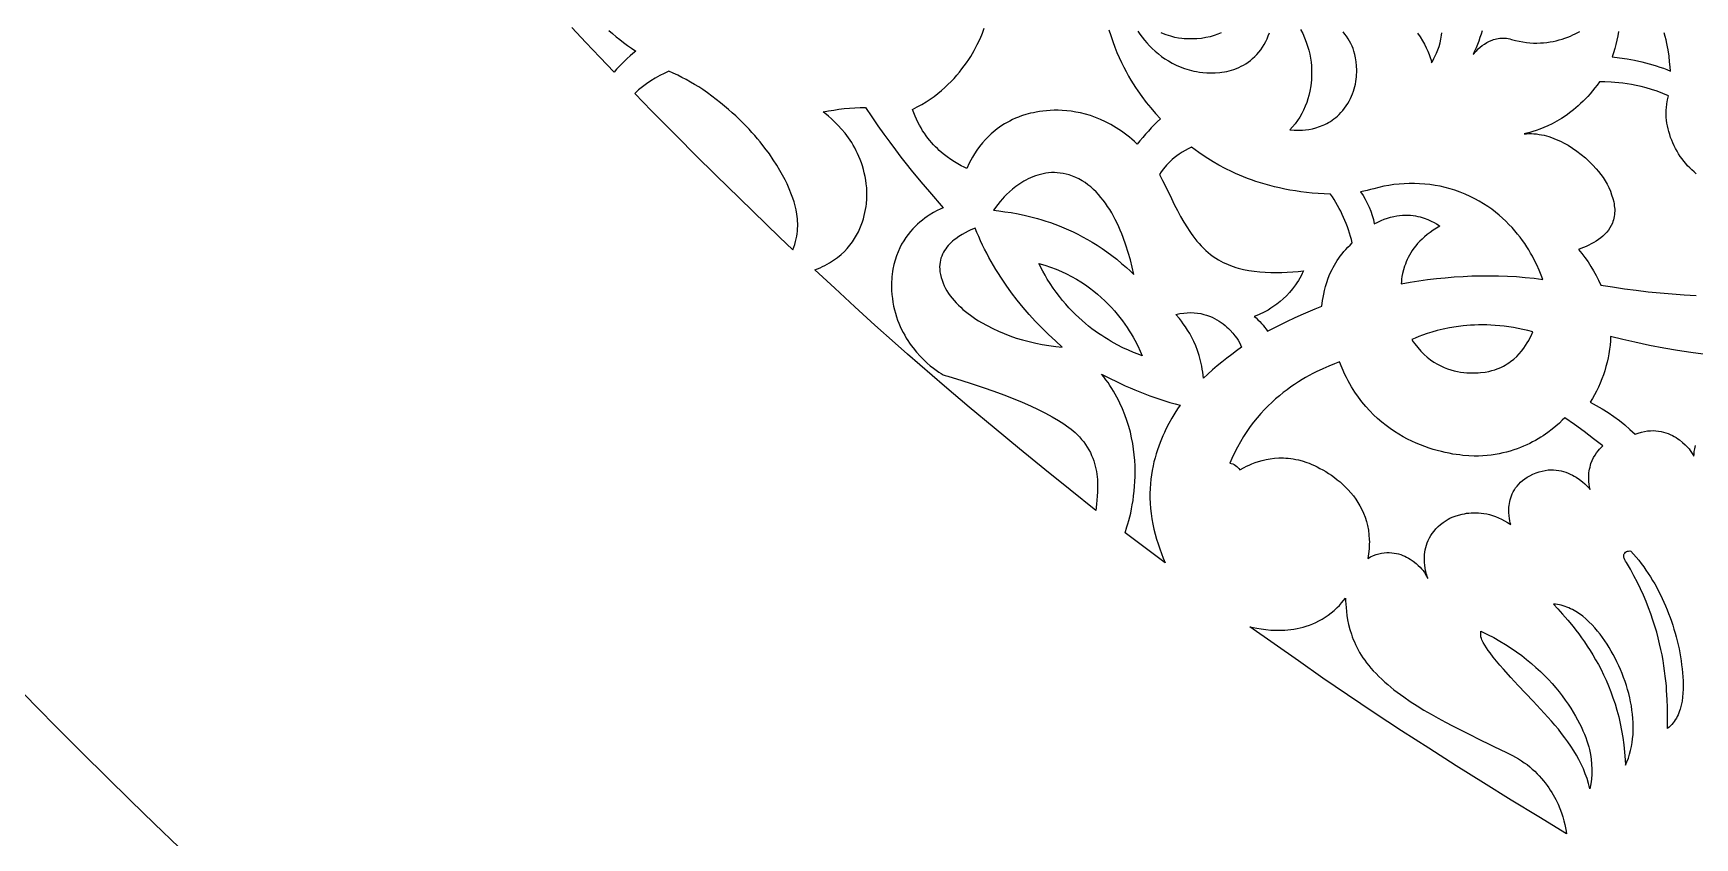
# Model space of a CAD drawing. Extents: x -570 to 570, y -570 to 570.
# Drawn here: x -408.2 to -233.3, y -411.9 to -327.3 of the extents above; entities that cross this region are included whole.
import ezdxf

# ---------------------------------------------------------------- set-up
doc = ezdxf.new("R2010")
doc.units = 0
doc.layers.add('LAYER_1', color=18, linetype='CONTINUOUS')
doc.layers.add('LAYER_2', color=174, linetype='CONTINUOUS')

msp = doc.modelspace()

# ---------------------------------------------------------------- linework, layer by layer
at = {"layer": 'LAYER_1'}
for points in [[(-347.64, -326.97), (-347.26, -327.3), (-346.88, -327.62), (-346.49, -327.93), (-346.09, -328.23), (-345.68, -328.53), (-345.24, -328.84), (-344.79, -329.14), (-345.1, -329.39), (-345.4, -329.65), (-345.7, -329.91), (-345.99, -330.18), (-346.28, -330.46), (-346.56, -330.75), (-346.83, -331.04), (-347.09, -331.34), (-348.58, -329.78), (-350.06, -328.22), (-351.53, -326.64)], [(-295, -326.89), (-294.8, -327.51), (-294.59, -328.12), (-294.37, -328.71), (-294.14, -329.27), (-293.9, -329.81), (-293.66, -330.33), (-293.41, -330.83), (-293.16, -331.3), (-292.92, -331.76), (-292.67, -332.18), (-292.43, -332.58), (-292.19, -332.96), (-291.95, -333.31), (-291.51, -333.93), (-291.05, -334.54), (-290.57, -335.12), (-290.08, -335.7), (-289.57, -336.27), (-289.9, -336.58), (-290.21, -336.9), (-290.53, -337.22), (-290.83, -337.55), (-291.13, -337.88), (-291.43, -338.23), (-291.72, -338.57), (-292, -338.92), (-292.28, -338.67), (-292.56, -338.42), (-292.83, -338.19), (-293.11, -337.97), (-293.39, -337.77), (-293.67, -337.57), (-293.95, -337.38), (-294.23, -337.2), (-294.5, -337.03), (-294.78, -336.88), (-295.05, -336.73), (-295.33, -336.59), (-295.87, -336.34), (-296.41, -336.12), (-296.93, -335.93), (-297.45, -335.78), (-297.97, -335.65), (-298.47, -335.55), (-298.95, -335.47), (-299.43, -335.41), (-299.89, -335.38), (-300.34, -335.36), (-300.76, -335.37), (-301.18, -335.38), (-301.57, -335.41), (-301.95, -335.45), (-302.3, -335.5), (-302.63, -335.55), (-302.94, -335.62), (-303.23, -335.68), (-303.72, -335.81), (-304.1, -335.93), (-304.37, -336.03), (-304.51, -336.08), (-304.83, -336.21), (-305.13, -336.35), (-305.43, -336.5), (-305.71, -336.65), (-305.98, -336.81), (-306.25, -336.98), (-306.5, -337.14), (-306.74, -337.32), (-306.97, -337.5), (-307.19, -337.68), (-307.4, -337.86), (-307.6, -338.05), (-307.97, -338.43), (-308.31, -338.81), (-308.61, -339.19), (-308.89, -339.57), (-309.13, -339.94), (-309.34, -340.29), (-309.53, -340.63), (-309.69, -340.94), (-309.94, -341.49), (-310.22, -341.36), (-310.54, -341.2), (-310.88, -341.01), (-311.25, -340.79), (-311.63, -340.54), (-312.03, -340.26), (-312.44, -339.94), (-312.85, -339.59), (-313.05, -339.4), (-313.26, -339.2), (-313.46, -338.99), (-313.66, -338.77), (-313.85, -338.54), (-314.05, -338.3), (-314.24, -338.05), (-314.42, -337.79), (-314.6, -337.52), (-314.77, -337.23), (-314.94, -336.94), (-315.1, -336.63), (-315.25, -336.31), (-315.39, -335.98), (-315.53, -335.63), (-315.65, -335.28), (-315.16, -335.02), (-314.69, -334.75), (-314.24, -334.48), (-313.81, -334.19), (-313.4, -333.9), (-313.01, -333.6), (-312.63, -333.29), (-312.27, -332.98), (-311.93, -332.66), (-311.6, -332.34), (-311.29, -332.01), (-311, -331.68), (-310.72, -331.35), (-310.46, -331.02), (-310.21, -330.69), (-309.97, -330.36), (-309.75, -330.03), (-309.54, -329.7), (-309.35, -329.38), (-309.17, -329.06), (-309, -328.74), (-308.84, -328.43), (-308.55, -327.83), (-308.31, -327.26), (-308.11, -326.73)], [(-291.94, -327.05), (-291.72, -327.36), (-291.49, -327.67), (-291.25, -327.98), (-290.98, -328.28), (-290.71, -328.58), (-290.42, -328.87), (-290.11, -329.15), (-289.78, -329.43), (-289.44, -329.69), (-289.08, -329.94), (-288.71, -330.17), (-288.31, -330.4), (-287.9, -330.6), (-287.47, -330.79), (-287.02, -330.96), (-286.54, -331.11), (-286.05, -331.25), (-285.78, -331.3), (-285.46, -331.36), (-285.09, -331.4), (-284.69, -331.43), (-284.26, -331.44), (-283.8, -331.43), (-283.32, -331.39), (-283.08, -331.36), (-282.83, -331.32), (-282.58, -331.27), (-282.32, -331.21), (-282.07, -331.14), (-281.82, -331.06), (-281.56, -330.96), (-281.31, -330.86), (-281.06, -330.74), (-280.81, -330.61), (-280.57, -330.46), (-280.33, -330.3), (-280.09, -330.12), (-279.86, -329.93), (-279.63, -329.72), (-279.41, -329.5), (-279.2, -329.25), (-279, -328.99), (-278.81, -328.72), (-278.64, -328.43), (-278.48, -328.14), (-278.33, -327.84), (-278.2, -327.53), (-278.08, -327.21)], [(-274.82, -326.86), (-274.58, -327.3), (-274.38, -327.75), (-274.2, -328.18), (-274.06, -328.62), (-273.93, -329.05), (-273.83, -329.47), (-273.76, -329.89), (-273.7, -330.3), (-273.67, -330.7), (-273.65, -331.08), (-273.64, -331.45), (-273.65, -331.81), (-273.67, -332.16), (-273.7, -332.48), (-273.74, -332.79), (-273.83, -333.34), (-273.93, -333.81), (-274.03, -334.17), (-274.15, -334.56), (-274.31, -334.95), (-274.49, -335.34), (-274.69, -335.71), (-274.9, -336.08), (-275.14, -336.44), (-275.39, -336.78), (-275.65, -337.12), (-275.93, -337.44), (-275.47, -337.47), (-275.21, -337.47), (-274.91, -337.47), (-274.6, -337.45), (-274.27, -337.42), (-273.92, -337.38), (-273.56, -337.31), (-273.19, -337.21), (-272.81, -337.09), (-272.43, -336.94), (-272.24, -336.85), (-272.05, -336.76), (-271.86, -336.65), (-271.67, -336.53), (-271.48, -336.41), (-271.29, -336.27), (-271.11, -336.12), (-270.93, -335.97), (-270.75, -335.8), (-270.57, -335.61), (-270.36, -335.38), (-270.17, -335.13), (-269.99, -334.89), (-269.83, -334.64), (-269.68, -334.39), (-269.55, -334.14), (-269.43, -333.88), (-269.33, -333.63), (-269.23, -333.37), (-269.15, -333.11), (-269.09, -332.86), (-269.03, -332.61), (-268.98, -332.35), (-268.95, -332.1), (-268.92, -331.86), (-268.9, -331.61), (-268.89, -331.38), (-268.89, -331.14), (-268.91, -330.69), (-268.95, -330.25), (-269.02, -329.85), (-269.09, -329.48), (-269.18, -329.15), (-269.28, -328.85), (-269.38, -328.61), (-269.5, -328.34), (-269.64, -328.08), (-269.79, -327.83), (-269.96, -327.58), (-270.14, -327.34), (-270.33, -327.11)], [(-255.69, -326.99), (-255.8, -327.36), (-255.93, -327.72), (-256.05, -328.09), (-256.19, -328.45), (-256.33, -328.81), (-256.48, -329.16), (-256.64, -329.51), (-256.54, -329.38), (-256.41, -329.23), (-256.26, -329.07), (-256.09, -328.9), (-255.89, -328.73), (-255.68, -328.56), (-255.44, -328.39), (-255.19, -328.23), (-254.92, -328.09), (-254.63, -327.97), (-254.48, -327.92), (-254.32, -327.87), (-254.17, -327.83), (-254, -327.8), (-253.84, -327.78), (-253.67, -327.76), (-253.5, -327.76), (-253.32, -327.77), (-253.14, -327.78), (-252.96, -327.81), (-252.77, -327.85), (-252.59, -327.9), (-252.19, -328.01), (-251.8, -328.1), (-251.41, -328.17), (-251.03, -328.23), (-250.65, -328.27), (-250.28, -328.29), (-249.92, -328.29), (-249.56, -328.28), (-249.21, -328.26), (-248.87, -328.22), (-248.53, -328.17), (-248.2, -328.11), (-247.88, -328.04), (-247.57, -327.96), (-247.27, -327.87), (-246.97, -327.77), (-246.68, -327.66), (-246.4, -327.55), (-246.14, -327.43), (-245.88, -327.31), (-245.39, -327.06)], [(-241.33, -327.08), (-241.4, -327.54), (-241.5, -327.99), (-241.6, -328.44), (-241.72, -328.88), (-241.85, -329.32), (-242, -329.75), (-241.21, -329.83), (-240.43, -329.95), (-239.65, -330.09), (-238.88, -330.26), (-238.11, -330.46), (-237.73, -330.57), (-237.35, -330.69), (-236.97, -330.82), (-236.6, -330.95), (-236.23, -331.09), (-235.87, -331.24), (-235.9, -330.79), (-235.95, -330.26), (-236.01, -329.67), (-236.11, -329.02), (-236.17, -328.68), (-236.24, -328.32), (-236.32, -327.96), (-236.41, -327.6), (-236.51, -327.22)], [(-283.15, -327.21), (-283.53, -327.36), (-283.92, -327.5), (-284.34, -327.62), (-284.78, -327.72), (-285.24, -327.8), (-285.73, -327.84), (-286.23, -327.86), (-286.5, -327.86), (-286.76, -327.85), (-287.05, -327.84), (-287.31, -327.81), (-287.65, -327.77), (-288.04, -327.69), (-288.48, -327.58), (-288.72, -327.5), (-288.97, -327.42), (-289.23, -327.33), (-289.49, -327.22)], [(-262.5, -327.26), (-262.21, -327.65), (-261.97, -328.04), (-261.75, -328.42), (-261.57, -328.8), (-261.41, -329.16), (-261.27, -329.5), (-261.16, -329.81), (-261.07, -330.1), (-261.01, -330.36), (-260.89, -330.15), (-260.76, -329.92), (-260.62, -329.64), (-260.49, -329.34), (-260.36, -329.01), (-260.23, -328.66), (-260.12, -328.27), (-260.03, -327.87), (-259.97, -327.45), (-259.94, -327.23)], [(-233.14, -342.04), (-233.38, -341.85), (-233.61, -341.65), (-233.83, -341.44), (-234.05, -341.22), (-234.25, -340.98), (-234.45, -340.74), (-234.64, -340.48), (-234.83, -340.22), (-235, -339.95), (-235.17, -339.68), (-235.32, -339.39), (-235.47, -339.1), (-235.6, -338.81), (-235.72, -338.52), (-235.84, -338.22), (-235.94, -337.92), (-236.03, -337.61), (-236.11, -337.31), (-236.18, -337.01), (-236.23, -336.71), (-236.27, -336.41), (-236.3, -336.12), (-236.32, -335.83), (-236.32, -335.54), (-236.31, -335.32), (-236.29, -335.11), (-236.24, -334.68), (-236.16, -334.25), (-236.06, -333.83), (-236.67, -333.59), (-237.27, -333.37), (-237.84, -333.18), (-238.4, -333.02), (-238.94, -332.88), (-239.46, -332.76), (-239.96, -332.66), (-240.43, -332.58), (-240.88, -332.52), (-241.31, -332.47), (-241.72, -332.44), (-242.1, -332.41), (-242.77, -332.38), (-243.34, -332.38), (-243.58, -332.71), (-243.82, -333.02), (-244.06, -333.33), (-244.31, -333.62), (-244.56, -333.9), (-244.81, -334.17), (-245.06, -334.42), (-245.32, -334.67), (-245.57, -334.9), (-245.83, -335.12), (-246.08, -335.33), (-246.34, -335.53), (-246.84, -335.9), (-247.34, -336.23), (-247.83, -336.52), (-248.31, -336.78), (-248.77, -337), (-249.2, -337.19), (-249.62, -337.36), (-250, -337.5), (-250.35, -337.61), (-250.67, -337.7), (-250.98, -337.78), (-251.28, -337.85), (-251.02, -337.83), (-250.76, -337.82), (-250.49, -337.82), (-250.23, -337.84), (-249.96, -337.86), (-249.7, -337.9), (-249.44, -337.94), (-249.17, -338), (-248.91, -338.07), (-248.65, -338.14), (-248.39, -338.23), (-248.13, -338.32), (-247.88, -338.43), (-247.63, -338.54), (-247.37, -338.65), (-247.12, -338.78), (-246.64, -339.05), (-246.16, -339.35), (-245.7, -339.67), (-245.25, -340.01), (-244.82, -340.37), (-244.42, -340.75), (-244.03, -341.13), (-243.67, -341.52), (-243.43, -341.81), (-243.19, -342.12), (-242.96, -342.45), (-242.75, -342.79), (-242.54, -343.14), (-242.36, -343.51), (-242.19, -343.88), (-242.05, -344.26), (-241.93, -344.64), (-241.83, -345.02), (-241.8, -345.21), (-241.77, -345.41), (-241.75, -345.6), (-241.73, -345.79), (-241.73, -345.98), (-241.74, -346.16), (-241.75, -346.35), (-241.77, -346.54), (-241.81, -346.72), (-241.85, -346.9), (-241.91, -347.08), (-241.97, -347.25), (-242.09, -347.51), (-242.23, -347.75), (-242.39, -347.98), (-242.57, -348.2), (-242.77, -348.41), (-242.98, -348.61), (-243.2, -348.79), (-243.44, -348.97), (-243.69, -349.14), (-243.94, -349.29), (-244.2, -349.43), (-244.47, -349.57), (-244.74, -349.69), (-245.01, -349.81), (-245.28, -349.91), (-245.55, -350.01), (-245.2, -350.44), (-244.86, -350.88), (-244.54, -351.33), (-244.23, -351.8), (-243.95, -352.28), (-243.68, -352.77), (-243.43, -353.26), (-243.19, -353.77), (-241.95, -353.96), (-240.71, -354.15), (-239.46, -354.31), (-238.2, -354.46), (-236.95, -354.59), (-235.69, -354.7), (-234.43, -354.8), (-233.17, -354.87)], [(-232.4, -361.05), (-233.73, -360.87), (-235.12, -360.66), (-236.56, -360.4), (-238.06, -360.11), (-238.84, -359.95), (-239.62, -359.78), (-240.89, -359.48), (-242.16, -359.17), (-242.18, -359.62), (-242.22, -360.08), (-242.28, -360.53), (-242.35, -360.99), (-242.43, -361.44), (-242.53, -361.89), (-242.65, -362.34), (-242.77, -362.78), (-242.92, -363.22), (-243.08, -363.65), (-243.25, -364.08), (-243.44, -364.5), (-243.64, -364.92), (-243.85, -365.32), (-244.08, -365.72), (-244.32, -366.1), (-243.68, -366.44), (-243.05, -366.8), (-242.43, -367.19), (-241.83, -367.6), (-241.24, -368.03), (-240.67, -368.49), (-240.12, -368.96), (-239.59, -369.46), (-239.25, -369.34), (-238.91, -369.24), (-238.59, -369.17), (-238.28, -369.12), (-237.97, -369.1), (-237.67, -369.09), (-237.39, -369.1), (-237.11, -369.13), (-236.85, -369.18), (-236.59, -369.24), (-236.34, -369.31), (-236.11, -369.39), (-235.88, -369.49), (-235.66, -369.59), (-235.46, -369.7), (-235.26, -369.82), (-235.08, -369.94), (-234.9, -370.06), (-234.59, -370.32), (-234.32, -370.57), (-234.09, -370.8), (-233.9, -371.01), (-233.77, -371.19), (-233.63, -371.38), (-233.51, -371.59), (-233.4, -371.79), (-233.38, -371.54), (-233.35, -371.3), (-233.31, -371), (-233.23, -370.65)]]:
    msp.add_lwpolyline(points, dxfattribs=at)
for points in [[(-328.26, -350.06), (-328.15, -349.77), (-328.06, -349.48), (-327.98, -349.19), (-327.91, -348.91), (-327.86, -348.63), (-327.81, -348.36), (-327.78, -348.08), (-327.76, -347.82), (-327.75, -347.55), (-327.75, -347.3), (-327.76, -347.04), (-327.77, -346.79), (-327.83, -346.31), (-327.91, -345.85), (-328.01, -345.41), (-328.12, -345), (-328.25, -344.61), (-328.39, -344.25), (-328.65, -343.62), (-328.88, -343.12), (-329.09, -342.69), (-329.34, -342.21), (-329.63, -341.69), (-329.96, -341.15), (-330.32, -340.57), (-330.74, -339.96), (-331.2, -339.34), (-331.71, -338.69), (-331.98, -338.36), (-332.27, -338.02), (-332.57, -337.69), (-332.88, -337.35), (-333.21, -337), (-333.55, -336.66), (-333.9, -336.31), (-334.27, -335.96), (-334.65, -335.62), (-335.05, -335.27), (-335.46, -334.92), (-335.89, -334.57), (-336.33, -334.22), (-336.79, -333.88), (-337.26, -333.54), (-337.75, -333.19), (-338.17, -332.91), (-338.61, -332.65), (-339.04, -332.39), (-339.49, -332.14), (-339.94, -331.9), (-340.39, -331.68), (-340.85, -331.46), (-341.31, -331.25), (-341.8, -331.48), (-342.28, -331.72), (-342.75, -331.99), (-343.21, -332.27), (-343.66, -332.57), (-344.09, -332.89), (-344.51, -333.23), (-344.91, -333.59), (-344.03, -334.5), (-343.13, -335.43), (-341.92, -336.67), (-340.39, -338.21), (-338.55, -340.05), (-336.38, -342.2), (-333.88, -344.63), (-331.08, -347.35), (-329.67, -348.71)], [(-296.38, -377.48), (-299.06, -375.33), (-301.73, -373.17), (-304.39, -371), (-307.05, -368.81), (-309.69, -366.61), (-312.31, -364.4), (-313.61, -363.28), (-314.91, -362.16), (-316.2, -361.03), (-317.49, -359.89), (-319.62, -357.97), (-321.73, -356.04), (-323.84, -354.1), (-325.94, -352.17), (-325.66, -352.06), (-325.39, -351.94), (-325.13, -351.82), (-324.88, -351.7), (-324.64, -351.57), (-324.41, -351.44), (-324.18, -351.3), (-323.97, -351.16), (-323.76, -351.01), (-323.56, -350.86), (-323.19, -350.55), (-322.84, -350.24), (-322.53, -349.91), (-322.25, -349.57), (-321.99, -349.22), (-321.76, -348.88), (-321.55, -348.52), (-321.36, -348.17), (-321.2, -347.82), (-321.06, -347.47), (-320.93, -347.12), (-320.83, -346.78), (-320.74, -346.45), (-320.67, -346.12), (-320.61, -345.81), (-320.56, -345.51), (-320.52, -345.22), (-320.48, -344.7), (-320.46, -344.25), (-320.47, -343.9), (-320.49, -343.53), (-320.53, -343.12), (-320.59, -342.72), (-320.66, -342.33), (-320.74, -341.95), (-320.83, -341.59), (-320.93, -341.23), (-321.05, -340.89), (-321.17, -340.55), (-321.3, -340.23), (-321.45, -339.92), (-321.59, -339.62), (-321.75, -339.32), (-321.91, -339.04), (-322.07, -338.77), (-322.24, -338.51), (-322.41, -338.26), (-322.77, -337.79), (-323.13, -337.35), (-323.48, -336.96), (-323.84, -336.6), (-324.18, -336.28), (-324.5, -336), (-325.06, -335.54), (-324.51, -335.43), (-323.96, -335.34), (-323.41, -335.26), (-322.85, -335.19), (-322.29, -335.14), (-321.73, -335.1), (-321.17, -335.08), (-320.62, -335.07), (-319.95, -336.05), (-319.3, -336.99), (-318.67, -337.88), (-318.06, -338.73), (-317.46, -339.53), (-316.88, -340.29), (-316.33, -341), (-315.79, -341.67), (-314.79, -342.9), (-313.89, -343.96), (-312.44, -345.63), (-312.77, -345.78), (-313.08, -345.93), (-313.46, -346.14), (-313.9, -346.4), (-314.13, -346.56), (-314.37, -346.74), (-314.62, -346.93), (-314.88, -347.13), (-315.13, -347.36), (-315.39, -347.6), (-315.64, -347.86), (-315.89, -348.14), (-316.13, -348.44), (-316.37, -348.76), (-316.59, -349.1), (-316.81, -349.47), (-317.01, -349.85), (-317.19, -350.25), (-317.36, -350.68), (-317.5, -351.13), (-317.63, -351.6), (-317.73, -352.1), (-317.77, -352.35), (-317.8, -352.62), (-317.83, -352.89), (-317.85, -353.16), (-317.87, -353.44), (-317.87, -353.73), (-317.87, -354.02), (-317.86, -354.33), (-317.83, -354.75), (-317.78, -355.17), (-317.72, -355.58), (-317.65, -355.98), (-317.56, -356.36), (-317.46, -356.74), (-317.35, -357.1), (-317.23, -357.45), (-317.1, -357.79), (-316.96, -358.12), (-316.81, -358.44), (-316.65, -358.75), (-316.49, -359.05), (-316.32, -359.34), (-316.15, -359.61), (-315.97, -359.88), (-315.79, -360.14), (-315.6, -360.38), (-315.23, -360.84), (-314.85, -361.26), (-314.48, -361.64), (-314.13, -361.97), (-313.79, -362.27), (-313.47, -362.52), (-313.19, -362.74), (-312.91, -362.93), (-312.66, -363.08), (-312.44, -363.2), (-312.24, -363.28), (-311.96, -363.37), (-311.84, -363.4), (-310.57, -363.78), (-309.37, -364.16), (-308.21, -364.55), (-307.11, -364.93), (-306.06, -365.32), (-305.07, -365.71), (-304.13, -366.09), (-303.25, -366.48), (-302.43, -366.87), (-301.66, -367.25), (-300.96, -367.63), (-300.31, -368.01), (-299.73, -368.38), (-299.46, -368.57), (-299.21, -368.75), (-298.97, -368.94), (-298.75, -369.12), (-298.54, -369.3), (-298.35, -369.47), (-298.09, -369.74), (-297.86, -370.01), (-297.64, -370.28), (-297.44, -370.56), (-297.26, -370.83), (-297.09, -371.12), (-296.94, -371.4), (-296.81, -371.69), (-296.69, -371.97), (-296.59, -372.26), (-296.5, -372.55), (-296.42, -372.83), (-296.36, -373.12), (-296.3, -373.4), (-296.26, -373.68), (-296.23, -373.96), (-296.2, -374.23), (-296.18, -374.5), (-296.17, -375.02), (-296.18, -375.52), (-296.21, -375.99), (-296.25, -376.42), (-296.3, -376.82)], [(-269.36, -349.32), (-269.45, -348.98), (-269.54, -348.64), (-269.64, -348.3), (-269.75, -347.96), (-269.87, -347.63), (-270, -347.3), (-270.13, -346.97), (-270.27, -346.64), (-270.42, -346.32), (-270.58, -346), (-270.74, -345.69), (-270.91, -345.38), (-271.09, -345.07), (-271.27, -344.77), (-271.46, -344.47), (-271.66, -344.18), (-272.31, -344.16), (-272.95, -344.12), (-273.57, -344.08), (-274.18, -344.01), (-274.77, -343.94), (-275.35, -343.86), (-275.92, -343.76), (-276.48, -343.66), (-277.02, -343.54), (-277.54, -343.42), (-278.05, -343.29), (-278.55, -343.15), (-279.03, -343), (-279.5, -342.85), (-279.96, -342.69), (-280.4, -342.53), (-280.82, -342.36), (-281.24, -342.19), (-281.64, -342.02), (-282.02, -341.84), (-282.74, -341.49), (-283.41, -341.13), (-284.02, -340.78), (-284.57, -340.44), (-285.07, -340.12), (-285.51, -339.82), (-285.89, -339.54), (-286.28, -339.25), (-286.64, -339.42), (-286.97, -339.6), (-287.29, -339.78), (-287.58, -339.97), (-287.85, -340.17), (-288.1, -340.37), (-288.34, -340.56), (-288.55, -340.76), (-288.75, -340.96), (-288.93, -341.15), (-289.23, -341.52), (-289.48, -341.85), (-289.67, -342.14), (-289.35, -342.75), (-289.04, -343.37), (-288.41, -344.64), (-288.1, -345.27), (-287.77, -345.9), (-287.44, -346.53), (-287.09, -347.14), (-286.72, -347.74), (-286.53, -348.03), (-286.34, -348.32), (-286.14, -348.59), (-285.93, -348.87), (-285.72, -349.13), (-285.5, -349.39), (-285.27, -349.64), (-285.04, -349.88), (-284.79, -350.11), (-284.54, -350.33), (-284.28, -350.55), (-284.01, -350.75), (-283.73, -350.94), (-283.44, -351.11), (-283.19, -351.25), (-282.94, -351.38), (-282.69, -351.5), (-282.43, -351.61), (-282.17, -351.71), (-281.9, -351.81), (-281.63, -351.9), (-281.36, -351.98), (-280.81, -352.12), (-280.25, -352.23), (-279.68, -352.31), (-279.11, -352.38), (-278.53, -352.42), (-277.95, -352.44), (-277.37, -352.45), (-276.78, -352.44), (-276.2, -352.41), (-275.63, -352.37), (-275.05, -352.33), (-274.49, -352.27), (-274.62, -352.54), (-274.76, -352.8), (-274.9, -353.05), (-275.04, -353.29), (-275.19, -353.52), (-275.34, -353.74), (-275.65, -354.16), (-275.97, -354.54), (-276.3, -354.89), (-276.63, -355.21), (-276.96, -355.51), (-277.29, -355.77), (-277.61, -356), (-277.92, -356.21), (-278.22, -356.39), (-278.51, -356.55), (-278.78, -356.69), (-279.03, -356.8), (-279.25, -356.9), (-279.69, -357.06), (-279.49, -357.23), (-279.3, -357.41), (-279.11, -357.6), (-278.93, -357.8), (-278.76, -358), (-278.59, -358.2), (-278.44, -358.42), (-278.29, -358.63), (-277.59, -358.27), (-276.88, -357.91), (-276.17, -357.57), (-275.45, -357.23), (-274.73, -356.9), (-274.01, -356.58), (-273.28, -356.28), (-272.55, -355.98), (-272.49, -355.4), (-272.44, -355.07), (-272.37, -354.71), (-272.28, -354.32), (-272.18, -353.91), (-272.05, -353.49), (-271.89, -353.05), (-271.71, -352.59), (-271.49, -352.13), (-271.37, -351.9), (-271.24, -351.66), (-271.1, -351.43), (-270.95, -351.19), (-270.79, -350.95), (-270.62, -350.71), (-270.44, -350.48), (-270.25, -350.24), (-270.04, -350.01), (-269.83, -349.78), (-269.6, -349.55)], [(-292.36, -352.65), (-292.53, -351.89), (-292.73, -351.12), (-292.96, -350.34), (-293.21, -349.55), (-293.48, -348.77), (-293.63, -348.38), (-293.79, -348), (-293.95, -347.62), (-294.13, -347.25), (-294.31, -346.88), (-294.5, -346.51), (-294.69, -346.16), (-294.9, -345.81), (-295.12, -345.48), (-295.34, -345.15), (-295.58, -344.83), (-295.82, -344.53), (-296.07, -344.23), (-296.34, -343.95), (-296.61, -343.69), (-296.89, -343.44), (-297.19, -343.2), (-297.5, -342.98), (-297.81, -342.78), (-298.14, -342.6), (-298.48, -342.43), (-298.83, -342.29), (-299.16, -342.17), (-299.48, -342.08), (-299.8, -342.01), (-300.12, -341.97), (-300.43, -341.94), (-300.73, -341.93), (-301.03, -341.93), (-301.33, -341.95), (-301.62, -341.99), (-301.91, -342.04), (-302.18, -342.11), (-302.46, -342.18), (-302.72, -342.27), (-302.98, -342.37), (-303.23, -342.48), (-303.48, -342.59), (-303.72, -342.71), (-303.95, -342.84), (-304.38, -343.11), (-304.78, -343.39), (-305.15, -343.68), (-305.47, -343.96), (-305.76, -344.23), (-306, -344.47), (-306.2, -344.69), (-306.45, -344.98), (-306.68, -345.28), (-307.13, -345.88), (-306.58, -345.95), (-305.96, -346.04), (-305.28, -346.14), (-304.54, -346.28), (-303.76, -346.44), (-302.93, -346.65), (-302.5, -346.76), (-302.06, -346.89), (-301.61, -347.03), (-301.15, -347.19), (-300.68, -347.35), (-300.21, -347.54), (-299.73, -347.73), (-299.24, -347.94), (-298.75, -348.17), (-298.25, -348.41), (-297.75, -348.68), (-297.25, -348.96), (-296.74, -349.25), (-296.23, -349.57), (-295.71, -349.91), (-295.2, -350.27), (-294.68, -350.65), (-294.16, -351.05), (-293.65, -351.48), (-293.13, -351.93), (-292.74, -352.28)], [(-267.04, -347.32), (-266.68, -347.13), (-266.33, -346.97), (-265.99, -346.83), (-265.65, -346.71), (-265.32, -346.61), (-265, -346.53), (-264.68, -346.48), (-264.38, -346.44), (-264.08, -346.41), (-263.78, -346.4), (-263.5, -346.41), (-263.23, -346.42), (-262.96, -346.45), (-262.71, -346.49), (-262.46, -346.54), (-262.23, -346.59), (-262, -346.66), (-261.79, -346.72), (-261.39, -346.87), (-261.05, -347.03), (-260.75, -347.18), (-260.51, -347.32), (-260.32, -347.44), (-260.13, -347.57), (-260.5, -347.78), (-260.84, -348), (-261.17, -348.22), (-261.47, -348.45), (-261.75, -348.68), (-262.01, -348.92), (-262.25, -349.16), (-262.48, -349.4), (-262.68, -349.65), (-262.87, -349.89), (-263.04, -350.14), (-263.2, -350.38), (-263.34, -350.62), (-263.47, -350.86), (-263.58, -351.09), (-263.68, -351.32), (-263.77, -351.55), (-263.85, -351.76), (-263.97, -352.17), (-264.06, -352.55), (-264.13, -352.88), (-264.17, -353.16), (-264.19, -353.38), (-264.2, -353.62), (-263.28, -353.46), (-262.36, -353.32), (-261.43, -353.19), (-260.5, -353.08), (-259.57, -352.99), (-258.63, -352.91), (-257.7, -352.85), (-256.76, -352.81), (-255.82, -352.78), (-254.89, -352.78), (-253.95, -352.79), (-253.01, -352.83), (-252.08, -352.88), (-251.15, -352.96), (-250.22, -353.05), (-249.3, -353.17), (-249.47, -352.71), (-249.68, -352.19), (-249.93, -351.63), (-250.23, -351.03), (-250.4, -350.71), (-250.58, -350.39), (-250.78, -350.07), (-250.99, -349.73), (-251.21, -349.4), (-251.45, -349.06), (-251.7, -348.73), (-251.97, -348.39), (-252.25, -348.05), (-252.54, -347.71), (-252.86, -347.38), (-253.19, -347.05), (-253.54, -346.73), (-253.9, -346.41), (-254.28, -346.1), (-254.68, -345.79), (-255.1, -345.5), (-255.53, -345.22), (-255.99, -344.94), (-256.46, -344.68), (-256.96, -344.44), (-257.47, -344.21), (-258.01, -343.99), (-258.56, -343.79), (-259.07, -343.63), (-259.59, -343.49), (-260.12, -343.37), (-260.65, -343.27), (-261.18, -343.19), (-261.72, -343.14), (-262.27, -343.1), (-262.81, -343.08), (-263.36, -343.08), (-263.9, -343.1), (-264.44, -343.13), (-264.98, -343.19), (-265.52, -343.27), (-266.05, -343.37), (-266.57, -343.49), (-267.09, -343.62), (-267.43, -343.72), (-267.78, -343.81), (-268.13, -343.89), (-268.48, -343.95), (-268.23, -344.34), (-268, -344.74), (-267.79, -345.15), (-267.6, -345.57), (-267.42, -346), (-267.27, -346.43), (-267.14, -346.87)], [(-299.89, -360.3), (-300.62, -359.65), (-301.33, -358.98), (-302.03, -358.3), (-302.71, -357.59), (-303.37, -356.86), (-304.01, -356.11), (-304.64, -355.35), (-305.23, -354.57), (-305.81, -353.77), (-306.09, -353.36), (-306.36, -352.95), (-306.62, -352.54), (-306.88, -352.12), (-307.13, -351.7), (-307.38, -351.28), (-307.62, -350.85), (-307.85, -350.42), (-308.07, -349.99), (-308.28, -349.55), (-308.49, -349.11), (-308.69, -348.66), (-308.88, -348.22), (-309.06, -347.77), (-309.53, -347.96), (-309.81, -348.1), (-310.12, -348.26), (-310.45, -348.44), (-310.78, -348.65), (-311.12, -348.89), (-311.28, -349.02), (-311.45, -349.16), (-311.6, -349.3), (-311.76, -349.45), (-311.9, -349.61), (-312.04, -349.77), (-312.17, -349.94), (-312.29, -350.12), (-312.41, -350.31), (-312.51, -350.51), (-312.59, -350.71), (-312.67, -350.92), (-312.73, -351.14), (-312.77, -351.37), (-312.8, -351.6), (-312.81, -351.85), (-312.8, -352.1), (-312.78, -352.36), (-312.72, -352.66), (-312.65, -352.97), (-312.56, -353.26), (-312.45, -353.55), (-312.33, -353.83), (-312.19, -354.11), (-312.04, -354.38), (-311.87, -354.64), (-311.69, -354.9), (-311.49, -355.15), (-311.28, -355.4), (-311.06, -355.64), (-310.83, -355.87), (-310.59, -356.1), (-310.35, -356.32), (-310.09, -356.54), (-309.82, -356.75), (-309.55, -356.95), (-309.27, -357.15), (-308.99, -357.34), (-308.7, -357.52), (-308.41, -357.7), (-307.81, -358.03), (-307.21, -358.34), (-306.6, -358.62), (-306, -358.88), (-305.41, -359.11), (-304.74, -359.34), (-304.07, -359.54), (-303.38, -359.72), (-302.69, -359.88), (-302, -360.01), (-301.3, -360.12), (-300.59, -360.22)], [(-291.47, -361.22), (-291.91, -361.05), (-292.4, -360.86), (-292.93, -360.62), (-293.51, -360.36), (-294.11, -360.05), (-294.75, -359.7), (-295.07, -359.5), (-295.41, -359.3), (-295.74, -359.08), (-296.08, -358.85), (-296.42, -358.61), (-296.77, -358.36), (-297.12, -358.09), (-297.46, -357.8), (-297.81, -357.5), (-298.16, -357.19), (-298.51, -356.86), (-298.85, -356.51), (-299.19, -356.15), (-299.53, -355.77), (-299.87, -355.38), (-300.2, -354.96), (-300.53, -354.53), (-300.85, -354.08), (-301.17, -353.61), (-301.47, -353.13), (-301.71, -352.72), (-301.94, -352.31), (-302.37, -351.49), (-301.74, -351.67), (-301.13, -351.87), (-300.55, -352.09), (-299.98, -352.33), (-299.44, -352.59), (-298.92, -352.86), (-298.41, -353.14), (-297.93, -353.44), (-297.46, -353.74), (-297.02, -354.06), (-296.59, -354.39), (-296.18, -354.72), (-295.8, -355.06), (-295.42, -355.41), (-295.07, -355.76), (-294.73, -356.11), (-294.41, -356.47), (-294.11, -356.83), (-293.82, -357.18), (-293.55, -357.54), (-293.3, -357.89), (-293.06, -358.23), (-292.84, -358.58), (-292.63, -358.91), (-292.44, -359.24), (-292.26, -359.56), (-291.94, -360.17), (-291.68, -360.72)], [(-285.04, -363.57), (-285.07, -363.24), (-285.11, -362.93), (-285.16, -362.62), (-285.21, -362.31), (-285.27, -362.02), (-285.34, -361.73), (-285.49, -361.18), (-285.66, -360.66), (-285.85, -360.16), (-286.05, -359.7), (-286.26, -359.27), (-286.48, -358.87), (-286.7, -358.5), (-286.93, -358.15), (-287.15, -357.84), (-287.36, -357.55), (-287.56, -357.29), (-287.93, -356.86), (-287.52, -356.77), (-287.11, -356.72), (-286.73, -356.68), (-286.36, -356.67), (-286, -356.69), (-285.65, -356.72), (-285.32, -356.77), (-285, -356.85), (-284.7, -356.93), (-284.41, -357.03), (-284.13, -357.15), (-283.87, -357.27), (-283.62, -357.41), (-283.38, -357.55), (-283.16, -357.7), (-282.95, -357.86), (-282.75, -358.02), (-282.56, -358.18), (-282.39, -358.34), (-282.23, -358.5), (-281.94, -358.82), (-281.71, -359.11), (-281.52, -359.37), (-281.39, -359.58), (-281.25, -359.81), (-281.13, -360.05), (-281.01, -360.3), (-281.54, -360.68), (-282.06, -361.07), (-282.57, -361.46), (-283.08, -361.87), (-283.58, -362.28), (-284.08, -362.7), (-284.56, -363.13)], [(-250.36, -358.69), (-250.88, -358.55), (-251.39, -358.43), (-251.9, -358.33), (-252.4, -358.24), (-252.89, -358.16), (-253.37, -358.1), (-253.84, -358.05), (-254.31, -358.01), (-254.76, -357.98), (-255.21, -357.96), (-255.65, -357.96), (-256.07, -357.96), (-256.49, -357.97), (-256.9, -358), (-257.3, -358.02), (-257.69, -358.06), (-258.43, -358.16), (-259.14, -358.27), (-259.79, -358.41), (-260.41, -358.56), (-260.97, -358.72), (-261.48, -358.88), (-261.95, -359.04), (-262.36, -359.19), (-262.73, -359.35), (-263.1, -359.51), (-262.94, -359.73), (-262.79, -359.95), (-262.47, -360.35), (-262.14, -360.72), (-261.8, -361.06), (-261.46, -361.36), (-261.11, -361.64), (-260.76, -361.88), (-260.4, -362.09), (-260.05, -362.28), (-259.69, -362.44), (-259.33, -362.58), (-258.98, -362.7), (-258.63, -362.8), (-258.29, -362.87), (-257.95, -362.93), (-257.62, -362.98), (-257.29, -363.01), (-256.98, -363.02), (-256.68, -363.02), (-256.39, -363.02), (-256.11, -363), (-255.85, -362.98), (-255.38, -362.92), (-254.99, -362.85), (-254.68, -362.77), (-254.35, -362.68), (-254.11, -362.59), (-253.88, -362.5), (-253.66, -362.4), (-253.45, -362.29), (-253.25, -362.18), (-253.06, -362.06), (-252.87, -361.94), (-252.69, -361.81), (-252.36, -361.55), (-252.05, -361.28), (-251.78, -361), (-251.53, -360.71), (-251.31, -360.42), (-251.11, -360.14), (-250.93, -359.86), (-250.78, -359.59), (-250.65, -359.34), (-250.53, -359.1)], [(-246.98, -367.73), (-247.25, -368), (-247.56, -368.3), (-247.92, -368.61), (-248.33, -368.94), (-248.77, -369.28), (-249.26, -369.62), (-249.52, -369.79), (-249.79, -369.95), (-250.08, -370.11), (-250.37, -370.27), (-250.68, -370.43), (-250.99, -370.58), (-251.32, -370.73), (-251.65, -370.87), (-252, -371), (-252.36, -371.12), (-252.73, -371.24), (-253.11, -371.34), (-253.5, -371.44), (-253.9, -371.52), (-254.31, -371.6), (-254.73, -371.66), (-255.17, -371.7), (-255.61, -371.74), (-256.06, -371.76), (-256.53, -371.76), (-257.08, -371.74), (-257.71, -371.69), (-258.05, -371.65), (-258.41, -371.61), (-258.79, -371.55), (-259.17, -371.47), (-259.57, -371.39), (-259.98, -371.3), (-260.41, -371.19), (-260.84, -371.06), (-261.27, -370.92), (-261.72, -370.77), (-262.17, -370.6), (-262.62, -370.41), (-263.08, -370.2), (-263.54, -369.98), (-263.99, -369.73), (-264.45, -369.47), (-264.91, -369.18), (-265.36, -368.88), (-265.81, -368.55), (-266.25, -368.2), (-266.69, -367.82), (-267.12, -367.42), (-267.53, -366.99), (-267.94, -366.54), (-268.34, -366.07), (-268.72, -365.56), (-269.09, -365.03), (-269.45, -364.47), (-269.63, -364.15), (-269.8, -363.83), (-269.97, -363.51), (-270.13, -363.18), (-270.43, -362.52), (-270.7, -361.84), (-271.23, -362.05), (-271.82, -362.29), (-272.46, -362.57), (-273.16, -362.9), (-273.52, -363.09), (-273.89, -363.29), (-274.27, -363.5), (-274.65, -363.72), (-275.04, -363.96), (-275.43, -364.22), (-275.83, -364.49), (-276.23, -364.78), (-276.63, -365.09), (-277.03, -365.41), (-277.43, -365.75), (-277.83, -366.11), (-278.22, -366.49), (-278.61, -366.88), (-279, -367.3), (-279.38, -367.74), (-279.75, -368.2), (-280.11, -368.67), (-280.47, -369.18), (-280.81, -369.7), (-281.14, -370.25), (-281.46, -370.82), (-281.76, -371.41), (-282.05, -372.03), (-282.26, -372.5), (-282.1, -372.54), (-281.95, -372.6), (-281.8, -372.67), (-281.66, -372.75), (-281.52, -372.85), (-281.4, -372.96), (-281.29, -373.08), (-281.19, -373.21), (-280.76, -372.97), (-280.51, -372.84), (-280.22, -372.71), (-279.92, -372.57), (-279.58, -372.45), (-279.22, -372.33), (-278.84, -372.22), (-278.44, -372.12), (-278.01, -372.05), (-277.56, -371.99), (-277.09, -371.96), (-276.85, -371.96), (-276.61, -371.96), (-276.35, -371.98), (-276.1, -372), (-275.84, -372.02), (-275.57, -372.06), (-275.3, -372.11), (-275.03, -372.17), (-274.62, -372.28), (-274.14, -372.44), (-273.89, -372.53), (-273.62, -372.65), (-273.34, -372.77), (-273.05, -372.91), (-272.76, -373.06), (-272.46, -373.22), (-272.16, -373.4), (-271.85, -373.59), (-271.55, -373.79), (-271.24, -374.01), (-270.94, -374.25), (-270.64, -374.49), (-270.35, -374.76), (-270.06, -375.03), (-269.78, -375.32), (-269.51, -375.63), (-269.25, -375.95), (-269, -376.29), (-268.77, -376.64), (-268.56, -377.01), (-268.36, -377.39), (-268.18, -377.79), (-268.02, -378.21), (-267.88, -378.64), (-267.76, -379.09), (-267.67, -379.56), (-267.61, -380.04), (-267.57, -380.54), (-267.56, -380.79), (-267.57, -381.04), (-267.6, -381.54), (-267.66, -382.04), (-267.73, -382.54), (-267.43, -382.38), (-267.13, -382.24), (-266.84, -382.13), (-266.55, -382.05), (-266.27, -381.99), (-265.99, -381.95), (-265.72, -381.93), (-265.46, -381.92), (-265.2, -381.94), (-264.95, -381.97), (-264.71, -382.02), (-264.48, -382.07), (-264.26, -382.14), (-264.04, -382.22), (-263.84, -382.31), (-263.64, -382.41), (-263.45, -382.51), (-263.27, -382.62), (-262.94, -382.84), (-262.65, -383.06), (-262.41, -383.28), (-262.21, -383.47), (-262.06, -383.63), (-261.91, -383.81), (-261.77, -384.01), (-261.64, -384.23), (-261.41, -384.67), (-261.48, -384.44), (-261.55, -384.21), (-261.62, -383.93), (-261.68, -383.6), (-261.73, -383.21), (-261.75, -383.01), (-261.76, -382.8), (-261.76, -382.57), (-261.75, -382.35), (-261.74, -382.11), (-261.71, -381.87), (-261.67, -381.63), (-261.61, -381.38), (-261.55, -381.13), (-261.46, -380.89), (-261.36, -380.64), (-261.24, -380.39), (-261.1, -380.14), (-260.94, -379.9), (-260.75, -379.66), (-260.55, -379.42), (-260.32, -379.19), (-260.07, -378.96), (-259.79, -378.75), (-259.48, -378.54), (-259.28, -378.42), (-259.08, -378.32), (-258.83, -378.21), (-258.53, -378.09), (-258.18, -377.98), (-257.78, -377.87), (-257.56, -377.83), (-257.34, -377.79), (-257.1, -377.76), (-256.85, -377.74), (-256.6, -377.73), (-256.34, -377.73), (-256.07, -377.74), (-255.79, -377.77), (-255.5, -377.81), (-255.21, -377.86), (-254.91, -377.93), (-254.6, -378.02), (-254.29, -378.13), (-253.98, -378.25), (-253.66, -378.4), (-253.33, -378.57), (-253.01, -378.76), (-252.67, -378.98), (-252.73, -378.78), (-252.77, -378.58), (-252.82, -378.34), (-252.85, -378.05), (-252.87, -377.72), (-252.87, -377.35), (-252.86, -377.16), (-252.85, -376.97), (-252.82, -376.77), (-252.78, -376.56), (-252.73, -376.36), (-252.67, -376.15), (-252.6, -375.94), (-252.51, -375.73), (-252.41, -375.53), (-252.29, -375.32), (-252.16, -375.12), (-252, -374.92), (-251.83, -374.72), (-251.64, -374.53), (-251.43, -374.35), (-251.2, -374.17), (-250.95, -374), (-250.67, -373.84), (-250.34, -373.67), (-250.01, -373.53), (-249.68, -373.42), (-249.37, -373.34), (-249.06, -373.27), (-248.75, -373.23), (-248.46, -373.22), (-248.17, -373.22), (-247.89, -373.24), (-247.62, -373.27), (-247.36, -373.33), (-247.11, -373.39), (-246.87, -373.47), (-246.63, -373.56), (-246.41, -373.66), (-246.19, -373.76), (-245.99, -373.87), (-245.8, -373.99), (-245.44, -374.23), (-245.13, -374.47), (-244.87, -374.7), (-244.65, -374.91), (-244.49, -375.08), (-244.33, -375.27), (-244.38, -375), (-244.42, -374.73), (-244.45, -374.48), (-244.47, -374.23), (-244.47, -374), (-244.46, -373.77), (-244.44, -373.54), (-244.42, -373.33), (-244.38, -373.13), (-244.33, -372.93), (-244.28, -372.74), (-244.23, -372.56), (-244.09, -372.23), (-243.95, -371.93), (-243.79, -371.66), (-243.63, -371.42), (-243.48, -371.22), (-243.33, -371.05), (-243.09, -370.81), (-242.98, -370.7), (-243.96, -369.94), (-244.96, -369.19), (-245.96, -368.46)], [(-289.05, -383.01), (-293.28, -379.83), (-293.09, -379.23), (-292.98, -378.9), (-292.88, -378.54), (-292.79, -378.16), (-292.69, -377.76), (-292.6, -377.33), (-292.52, -376.89), (-292.44, -376.43), (-292.38, -375.95), (-292.32, -375.46), (-292.28, -374.95), (-292.24, -374.43), (-292.22, -373.9), (-292.22, -373.35), (-292.23, -372.79), (-292.26, -372.22), (-292.31, -371.64), (-292.38, -371.05), (-292.48, -370.46), (-292.59, -369.86), (-292.73, -369.25), (-292.9, -368.64), (-293.09, -368.03), (-293.31, -367.41), (-293.56, -366.8), (-293.84, -366.18), (-293.99, -365.87), (-294.15, -365.56), (-294.32, -365.26), (-294.5, -364.95), (-294.69, -364.64), (-294.88, -364.34), (-295.08, -364.03), (-295.3, -363.73), (-295.52, -363.43), (-295.75, -363.13), (-295.26, -363.39), (-294.77, -363.64), (-294.27, -363.89), (-293.77, -364.13), (-293.26, -364.36), (-292.75, -364.59), (-292.24, -364.81), (-291.72, -365.02), (-291.2, -365.22), (-290.68, -365.41), (-290.15, -365.6), (-289.62, -365.78), (-289.09, -365.95), (-288.56, -366.11), (-288.02, -366.26), (-287.49, -366.4), (-287.75, -366.8), (-288.04, -367.25), (-288.35, -367.76), (-288.67, -368.33), (-288.99, -368.95), (-289.15, -369.28), (-289.3, -369.62), (-289.45, -369.98), (-289.6, -370.35), (-289.74, -370.73), (-289.88, -371.12), (-290.01, -371.53), (-290.13, -371.94), (-290.24, -372.37), (-290.34, -372.81), (-290.43, -373.27), (-290.51, -373.73), (-290.57, -374.2), (-290.62, -374.69), (-290.65, -375.19), (-290.67, -375.69), (-290.66, -376.21), (-290.64, -376.74), (-290.61, -377.28), (-290.55, -377.82), (-290.47, -378.38), (-290.36, -378.95), (-290.25, -379.47), (-290.12, -379.99), (-289.97, -380.5), (-289.81, -381.01), (-289.64, -381.52), (-289.45, -382.02), (-289.26, -382.51)], [(-236.17, -400.44), (-236.17, -399.79), (-236.16, -399.06), (-236.17, -398.25), (-236.2, -397.38), (-236.26, -396.44), (-236.29, -395.95), (-236.34, -395.44), (-236.4, -394.92), (-236.47, -394.38), (-236.55, -393.84), (-236.64, -393.27), (-236.74, -392.7), (-236.86, -392.12), (-237, -391.52), (-237.14, -390.91), (-237.31, -390.3), (-237.49, -389.67), (-237.7, -389.03), (-237.92, -388.39), (-238.16, -387.74), (-238.42, -387.08), (-238.71, -386.41), (-239.01, -385.74), (-239.34, -385.06), (-239.7, -384.37), (-240.08, -383.68), (-240.48, -382.98), (-240.58, -382.84), (-240.67, -382.69), (-240.74, -382.52), (-240.77, -382.43), (-240.78, -382.33), (-240.78, -382.24), (-240.77, -382.14), (-240.74, -382.05), (-240.68, -381.97), (-240.6, -381.89), (-240.49, -381.82), (-240.38, -381.78), (-240.26, -381.76), (-240.14, -381.75), (-240.02, -381.76), (-239.74, -382.08), (-239.46, -382.4), (-239.2, -382.73), (-238.94, -383.07), (-238.68, -383.42), (-238.44, -383.76), (-238.2, -384.12), (-237.97, -384.48), (-237.74, -384.85), (-237.52, -385.22), (-237.31, -385.59), (-237.11, -385.98), (-236.92, -386.36), (-236.73, -386.75), (-236.55, -387.14), (-236.37, -387.54), (-236.21, -387.94), (-236.05, -388.34), (-235.9, -388.75), (-235.76, -389.16), (-235.62, -389.57), (-235.49, -389.98), (-235.37, -390.4), (-235.26, -390.81), (-235.15, -391.23), (-235.05, -391.65), (-234.96, -392.07), (-234.88, -392.49), (-234.8, -392.91), (-234.74, -393.33), (-234.68, -393.75), (-234.63, -394.17), (-234.58, -394.58), (-234.55, -395), (-234.53, -395.42), (-234.52, -395.85), (-234.52, -396.29), (-234.54, -396.72), (-234.58, -397.15), (-234.64, -397.58), (-234.73, -398), (-234.84, -398.4), (-234.9, -398.6), (-234.98, -398.8), (-235.06, -398.99), (-235.15, -399.17), (-235.24, -399.35), (-235.35, -399.53), (-235.46, -399.7), (-235.59, -399.86), (-235.72, -400.01), (-235.86, -400.16), (-236.01, -400.31)], [(-280.15, -389.73), (-279.8, -389.81), (-279.4, -389.89), (-278.95, -389.96), (-278.46, -390.03), (-277.93, -390.08), (-277.36, -390.1), (-277.07, -390.1), (-276.77, -390.1), (-276.46, -390.08), (-276.15, -390.06), (-275.83, -390.02), (-275.51, -389.98), (-275.18, -389.92), (-274.86, -389.85), (-274.53, -389.77), (-274.2, -389.67), (-273.86, -389.55), (-273.53, -389.42), (-273.2, -389.28), (-272.87, -389.11), (-272.54, -388.93), (-272.22, -388.73), (-271.89, -388.51), (-271.58, -388.27), (-271.26, -388.01), (-270.95, -387.72), (-270.72, -387.48), (-270.49, -387.23), (-270.06, -386.71), (-270.06, -387.01), (-270.04, -387.35), (-270.02, -387.72), (-269.98, -388.13), (-269.93, -388.56), (-269.85, -389.02), (-269.75, -389.51), (-269.62, -390.01), (-269.45, -390.53), (-269.36, -390.8), (-269.26, -391.06), (-269.14, -391.33), (-269.02, -391.61), (-268.89, -391.88), (-268.74, -392.16), (-268.59, -392.43), (-268.42, -392.71), (-268.24, -392.99), (-268.05, -393.26), (-267.85, -393.54), (-267.63, -393.82), (-267.4, -394.09), (-267.15, -394.36), (-266.86, -394.67), (-266.56, -394.97), (-266.26, -395.26), (-265.94, -395.55), (-265.63, -395.82), (-265.3, -396.09), (-264.97, -396.36), (-264.64, -396.62), (-263.95, -397.12), (-263.25, -397.6), (-262.54, -398.06), (-261.81, -398.51), (-261.07, -398.94), (-260.32, -399.36), (-259.56, -399.77), (-258.8, -400.17), (-257.27, -400.94), (-255.75, -401.71), (-255.1, -402.03), (-254.44, -402.34), (-253.78, -402.64), (-253.13, -402.96), (-252.48, -403.29), (-252.16, -403.46), (-251.85, -403.64), (-251.55, -403.84), (-251.25, -404.04), (-250.96, -404.25), (-250.68, -404.48), (-250.41, -404.71), (-250.15, -404.95), (-249.91, -405.2), (-249.67, -405.44), (-249.45, -405.69), (-249.24, -405.94), (-249.04, -406.18), (-248.85, -406.43), (-248.67, -406.68), (-248.51, -406.93), (-248.35, -407.18), (-248.2, -407.43), (-247.93, -407.92), (-247.7, -408.4), (-247.5, -408.87), (-247.33, -409.32), (-247.19, -409.75), (-247.07, -410.17), (-246.98, -410.55), (-246.9, -410.91), (-246.84, -411.24), (-246.8, -411.53), (-249.71, -409.75), (-252.62, -407.97), (-255.53, -406.17), (-258.43, -404.36), (-261.31, -402.53), (-264.18, -400.68), (-265.61, -399.75), (-267.04, -398.81), (-268.46, -397.86), (-269.88, -396.9), (-271.17, -396.02), (-272.46, -395.13), (-275.02, -393.33), (-277.58, -391.53)], [(-240.6, -404.32), (-240.44, -403.94), (-240.29, -403.55), (-240.17, -403.16), (-240.06, -402.76), (-239.97, -402.35), (-239.9, -401.93), (-239.84, -401.52), (-239.8, -401.09), (-239.78, -400.67), (-239.78, -400.24), (-239.79, -399.81), (-239.81, -399.38), (-239.85, -398.94), (-239.91, -398.51), (-239.97, -398.07), (-240.05, -397.64), (-240.15, -397.2), (-240.25, -396.77), (-240.37, -396.34), (-240.5, -395.91), (-240.64, -395.49), (-240.79, -395.07), (-240.95, -394.65), (-241.12, -394.24), (-241.3, -393.84), (-241.49, -393.44), (-241.68, -393.05), (-241.89, -392.66), (-242.1, -392.29), (-242.31, -391.92), (-242.54, -391.56), (-242.77, -391.21), (-243.01, -390.87), (-243.27, -390.52), (-243.54, -390.18), (-243.82, -389.85), (-244.12, -389.52), (-244.44, -389.21), (-244.77, -388.91), (-245.1, -388.63), (-245.45, -388.37), (-245.81, -388.13), (-246.19, -387.92), (-246.37, -387.83), (-246.57, -387.74), (-246.76, -387.66), (-246.95, -387.59), (-247.15, -387.53), (-247.35, -387.47), (-247.55, -387.43), (-247.76, -387.4), (-247.96, -387.37), (-248.17, -387.36), (-247.72, -387.85), (-247.22, -388.4), (-246.68, -389.03), (-246.11, -389.72), (-245.82, -390.09), (-245.52, -390.48), (-245.22, -390.89), (-244.92, -391.31), (-244.62, -391.76), (-244.32, -392.22), (-244.03, -392.7), (-243.74, -393.2), (-243.45, -393.71), (-243.17, -394.25), (-242.9, -394.8), (-242.63, -395.37), (-242.38, -395.96), (-242.14, -396.57), (-241.91, -397.2), (-241.69, -397.85), (-241.49, -398.52), (-241.31, -399.2), (-241.15, -399.91), (-241, -400.64), (-240.88, -401.38), (-240.77, -402.15), (-240.69, -402.93), (-240.63, -403.74)], [(-244.34, -406.78), (-244.48, -406.25), (-244.64, -405.72), (-244.83, -405.21), (-245.03, -404.7), (-245.26, -404.21), (-245.5, -403.72), (-245.77, -403.25), (-246.05, -402.78), (-246.34, -402.32), (-246.65, -401.86), (-246.98, -401.41), (-247.32, -400.97), (-247.66, -400.53), (-248.02, -400.09), (-248.39, -399.66), (-248.76, -399.24), (-249.53, -398.4), (-250.32, -397.56), (-251.9, -395.9), (-252.68, -395.06), (-253.44, -394.21), (-253.81, -393.78), (-254.17, -393.35), (-254.52, -392.92), (-254.86, -392.48), (-255.05, -392.22), (-255.24, -391.96), (-255.42, -391.68), (-255.59, -391.4), (-255.66, -391.25), (-255.72, -391.11), (-255.77, -390.96), (-255.81, -390.81), (-255.83, -390.66), (-255.84, -390.51), (-255.84, -390.36), (-255.81, -390.21), (-255.13, -390.54), (-254.47, -390.88), (-253.84, -391.24), (-253.22, -391.6), (-252.63, -391.98), (-252.07, -392.37), (-251.52, -392.77), (-251, -393.18), (-250.5, -393.59), (-250.02, -394.01), (-249.56, -394.43), (-249.13, -394.86), (-248.71, -395.29), (-248.32, -395.72), (-247.94, -396.16), (-247.59, -396.59), (-247.25, -397.02), (-246.94, -397.45), (-246.64, -397.88), (-246.36, -398.3), (-246.1, -398.72), (-245.86, -399.13), (-245.64, -399.53), (-245.43, -399.93), (-245.24, -400.31), (-245.07, -400.69), (-244.92, -401.05), (-244.78, -401.4), (-244.66, -401.74), (-244.55, -402.06), (-244.46, -402.37), (-244.39, -402.66), (-244.28, -403.17), (-244.21, -403.68), (-244.16, -404.2), (-244.14, -404.72), (-244.15, -405.24), (-244.19, -405.76), (-244.25, -406.27)]]:
    msp.add_lwpolyline(points, close=True, dxfattribs=at)
at = {"layer": 'LAYER_2'}
msp.add_lwpolyline([(0, 570, 0.414214), (-570, 0, 0.414214), (0, -570, 0.414214), (570, 0, 0.414214)], format="xyb", close=True, dxfattribs=at)

doc.saveas('drawing.dxf')
